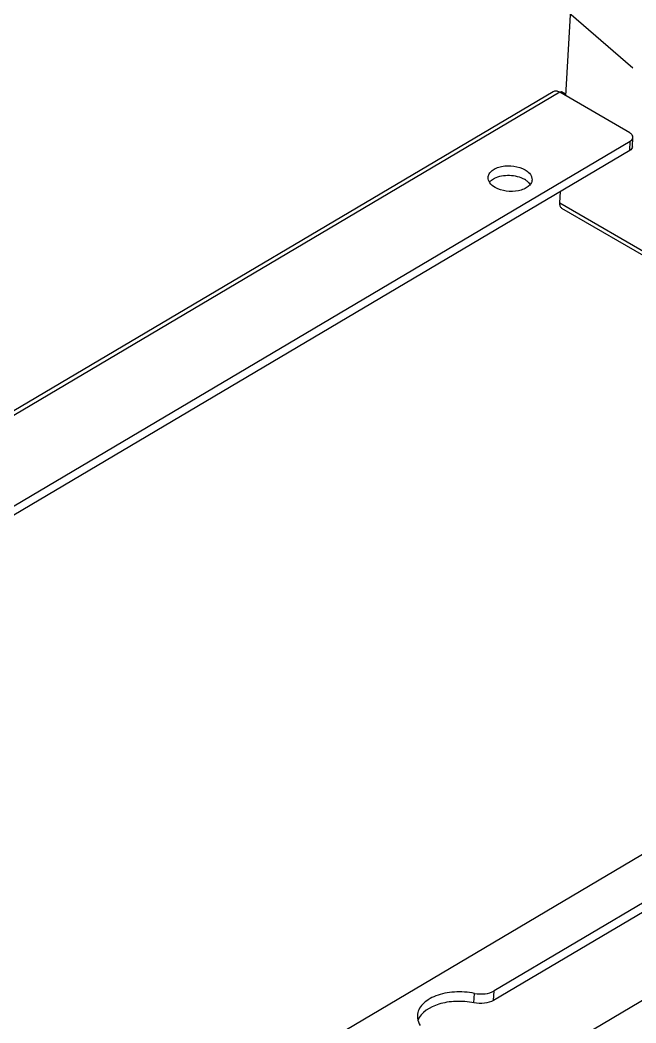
# Model space of a CAD drawing. Extents: x -425 to 6552, y -3049 to 3105.
# Drawn here: x 313.26 to 335.05, y -2076.38 to -2040.93 of the extents above; entities that cross this region are included whole.
import ezdxf

# ---------------------------------------------------------------- set-up
doc = ezdxf.new("R2010")
doc.units = 0
doc.layers.get('0').update_dxf_attribs({"linetype": 'CONTINUOUS'})
doc.layers.add('DIM', color=1, linetype='CONTINUOUS')

msp = doc.modelspace()

# ---------------------------------------------------------------- linework, layer by layer
at = {"color": 7, "linetype": 'CONTINUOUS'}
for p, q in [((332.571, -2043.614), (332.771, -2040.101)), ((332.119, -2043.465), (280.974, -2073.708)), ((332.349, -2043.485), (281.113, -2073.782)), ((334.829, -2044.921), (332.349, -2043.485)), ((332.575, -2043.552), (332.442, -2043.475)), ((284.08, -2075.226), (334.848, -2045.207)), ((334.828, -2045.543), (334.848, -2045.207)), ((334.92, -2045.416), (334.94, -2045.08)), ((334.828, -2045.543), (286.131, -2074.339)), ((332.356, -2047.394), (332.379, -2046.992)), ((332.356, -2047.394), (361.102, -2064.041)), ((360.974, -2064.116), (332.43, -2047.587)), ((340.567, -2067.303), (307.622, -2086.784)), ((340.133, -2069.278), (330.031, -2075.251)), ((340.114, -2069.614), (330.012, -2075.588)), ((312.023, -2089.332), (340.675, -2072.39)), ((329.318, -2075.675), (329.337, -2075.339)), ((330.012, -2075.588), (330.031, -2075.251))]:
    msp.add_line(p, q, dxfattribs=at)
for centre, radius, start, end in [((332.392, -2043.561), 0.0997, 60.0031, 71.0253), ((330.174, -2046.904), 0.392, 138.9223, 142.2383), ((330.734, -2047.201), 0.739, 54.1006, 59.9965)]:
    msp.add_arc(centre, radius, start, end, dxfattribs=at)
for points, knots in [([(332.349, -2043.485), (332.311, -2043.463), (332.235, -2043.432), (332.15, -2043.446), (332.119, -2043.465)], [0, 0, 0, 0, 0.547162, 1, 1, 1, 1]), ([(332.326, -2043.473), (332.335, -2043.47), (332.366, -2043.46), (332.402, -2043.459), (332.424, -2043.467)], [0, 0, 0, 0, 0.280943, 1, 1, 1, 1]), ([(334.94, -2045.08), (334.941, -2045.05), (334.916, -2044.982), (334.862, -2044.94), (334.829, -2044.921)], [0, 0, 0, 0, 0.444432, 1, 1, 1, 1]), ([(334.848, -2045.207), (334.873, -2045.192), (334.916, -2045.157), (334.938, -2045.104), (334.94, -2045.08)], [0, 0, 0, 0, 0.543684, 1, 1, 1, 1]), ([(334.92, -2045.416), (334.919, -2045.441), (334.897, -2045.494), (334.854, -2045.528), (334.828, -2045.543)], [0, 0, 0, 0, 0.456316, 1, 1, 1, 1]), ([(329.819, -2046.492), (329.821, -2046.449), (329.852, -2046.356), (329.958, -2046.243), (330.111, -2046.156), (330.371, -2046.079), (330.726, -2046.072), (331.004, -2046.155), (331.123, -2046.224)], [0, 0, 0, 0, 0.087517, 0.186754, 0.30308, 0.435509, 0.725354, 1, 1, 1, 1]), ([(331.123, -2046.224), (331.148, -2046.239), (331.234, -2046.294), (331.309, -2046.372), (331.341, -2046.439)], [0, 0, 0, 0, 0.278966, 1, 1, 1, 1]), ([(330.067, -2046.849), (329.994, -2046.807), (329.871, -2046.713), (329.815, -2046.559), (329.819, -2046.492)], [0, 0, 0, 0, 0.555576, 1, 1, 1, 1]), ([(329.879, -2046.647), (329.889, -2046.635), (329.936, -2046.587), (329.993, -2046.549), (330.038, -2046.526)], [0, 0, 0, 0, 0.232443, 1, 1, 1, 1]), ([(330.038, -2046.526), (330.198, -2046.442), (330.575, -2046.384), (330.945, -2046.468), (331.104, -2046.561)], [0, 0, 0, 0, 0.494868, 1, 1, 1, 1]), ([(331.371, -2046.581), (331.369, -2046.625), (331.338, -2046.717), (331.232, -2046.83), (331.079, -2046.917), (330.819, -2046.994), (330.464, -2047.001), (330.186, -2046.918), (330.067, -2046.849)], [0, 0, 0, 0, 0.087517, 0.186754, 0.30308, 0.435509, 0.725354, 1, 1, 1, 1]), ([(331.168, -2046.602), (331.182, -2046.613), (331.234, -2046.654), (331.28, -2046.704), (331.305, -2046.745)], [0, 0, 0, 0, 0.269263, 1, 1, 1, 1]), ([(331.341, -2046.439), (331.347, -2046.45), (331.366, -2046.495), (331.373, -2046.545), (331.371, -2046.581)], [0, 0, 0, 0, 0.260674, 1, 1, 1, 1]), ([(332.43, -2047.587), (332.403, -2047.571), (332.358, -2047.508), (332.354, -2047.434), (332.356, -2047.394)], [0, 0, 0, 0, 0.437297, 1, 1, 1, 1]), ([(329.337, -2075.339), (329.103, -2075.291), (328.637, -2075.261), (328.078, -2075.368), (327.707, -2075.548), (327.499, -2075.712), (327.36, -2075.906), (327.321, -2076.053), (327.317, -2076.124)], [0, 0, 0, 0, 0.299544, 0.580772, 0.704612, 0.814317, 0.911148, 1, 1, 1, 1]), ([(329.337, -2075.339), (329.459, -2075.364), (329.699, -2075.374), (329.935, -2075.308), (330.031, -2075.251)], [0, 0, 0, 0, 0.52767, 1, 1, 1, 1]), ([(329.318, -2075.675), (329.107, -2075.633), (328.785, -2075.607), (328.365, -2075.649), (327.87, -2075.761), (327.444, -2076.004), (327.334, -2076.293)], [0, 0, 0, 0, 0.293774, 0.43803, 0.57536, 1, 1, 1, 1]), ([(330.012, -2075.588), (329.916, -2075.645), (329.68, -2075.71), (329.44, -2075.7), (329.318, -2075.675)], [0, 0, 0, 0, 0.47233, 1, 1, 1, 1]), ([(327.317, -2076.124), (327.315, -2076.153), (327.318, -2076.277), (327.364, -2076.397), (327.412, -2076.477)], [0, 0, 0, 0, 0.241343, 1, 1, 1, 1])]:
    msp.add_open_spline(points, degree=3, knots=knots, dxfattribs=at)
at = {"layer": 'DIM', "color": 1, "linetype": 'CONTINUOUS'}
msp.add_line((322.119, -2031.514), (334.938, -2042.623), dxfattribs=at)

doc.saveas('drawing.dxf')
